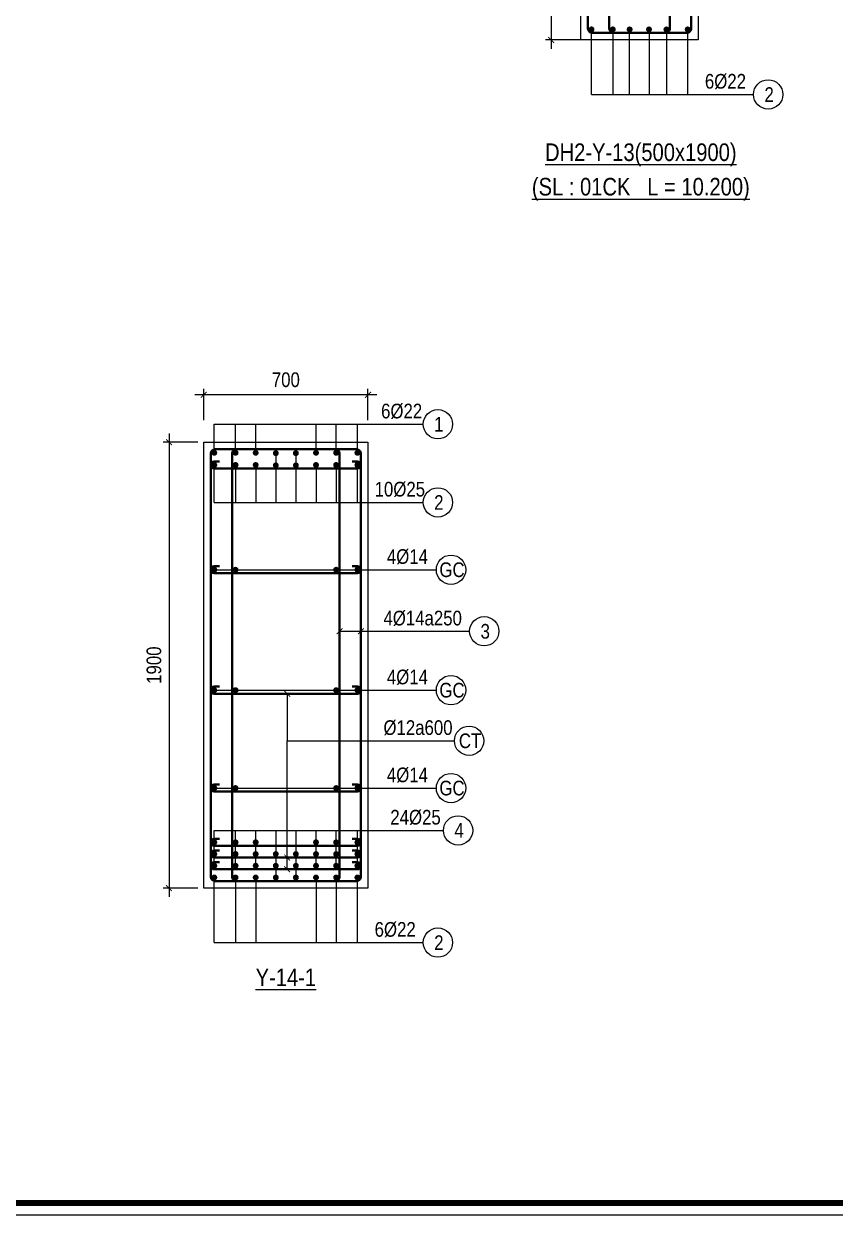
# Model space of a CAD drawing. Header units: millimetres. Extents: x 3014920 to 3563667, y -1638653 to -1356471.
# Drawn here: x 3161645 to 3165103, y -1620686 to -1615608 of the extents above; entities that cross this region are included whole.
import ezdxf
from ezdxf.enums import TextEntityAlignment as Align
from ezdxf.xclip import XClip

# ---------------------------------------------------------------- set-up
doc = ezdxf.new("R2010")
doc.units = ezdxf.units.MM
doc.header["$MEASUREMENT"] = 0
doc.header["$XCLIPFRAME"] = 0
doc.header["$PDMODE"] = 2
doc.layers.get('0').update_dxf_attribs({"lineweight": 9})
doc.layers.get('Defpoints').update_dxf_attribs({"color": 10, "lineweight": 0})
for name, color, linetype, lineweight in [('CDAI', 21, 'Continuous', 40), ('CTHEP', 50, 'Continuous', 50), ('DBAO', 90, 'Continuous', 13), ('DGIONG', 130, 'Continuous', 13), ('KTH', 154, 'Continuous', 9), ('TEXT', 7, 'Continuous', 15)]:
    doc.layers.add(name, color=color, linetype=linetype, lineweight=lineweight)
doc.styles.add('Star-HelCon', font='VHELVCN_0.TTF')
doc.styles.add('TTP-HelCon', font='VHELVCN_0.TTF')
doc.dimstyles.new('TTP-25', dxfattribs={"dimscale": 25, "dimtxt": 2.5, "dimasz": 1, "dimexe": 1, "dimexo": 1, "dimgap": 0.09, "dimtad": 0, "dimdec": 4, "dimrnd": 1, "dimzin": 9, "dimdsep": 46, "dimtxsty": 'TTP-HelCon', "dimblk": 'ARCHTICK', "dimcen": 0.09, "dimdle": 1.5, "dimclrd": 256, "dimclre": 256, "dimclrt": 7, "dimadec": 0, "dimazin": 0, "dimtfac": 1, "dimtdec": 4, "dimtmove": 0, "dimatfit": 3, "dimldrblk": 'ARCHTICK', "dimfxl": 1, "dimtvp": 1, "dimtolj": 1, "dimtzin": 0, "dimarcsym": 0})

# ---------------------------------------------------------------- blocks, each defined once
blk = doc.blocks.new('2Y-15')
at = {"layer": 'CTHEP'}
for p, q in [((6725.00001, -30), (39470, -30)), ((39394.99693, -490), (6758.73211, -490)), ((39394.99693, -950), (6760.17004, -950)), ((39394.99693, -1409.99999), (6760.17004, -1410))]:
    blk.add_line(p, q, dxfattribs=at)
at = {"layer": 'CTHEP', "elevation": 0}
blk.add_lwpolyline([(6725.00001, -1870), (39460.00179, -1870), (39460.00179, -1169.52907)], dxfattribs=at)
blk = doc.blocks.new('_ArchTick')
at = {"color": 0, "linetype": 'ByBlock', "const_width": 0.15}
blk.add_lwpolyline([(-0.5, -0.5), (0.5, 0.5)], dxfattribs=at)
blk = doc.blocks.new('*D376')
at = {"layer": 'Defpoints', "color": 0, "ltscale": 500, "transparency": 16777216}
for p in [(3162411.6, -1617189.1), (3162411.6, -1617322.3), (3163111.6, -1617322.3)]:
    blk.add_point(p, dxfattribs=at)
at = {"layer": 'KTH', "lineweight": -2, "ltscale": 500, "transparency": 16777216}
for p, q in [((3163149.1, -1617189.1), (3162374.1, -1617189.1)), ((3162411.6, -1617297.3), (3162411.6, -1617164.1)), ((3163111.6, -1617297.3), (3163111.6, -1617164.1))]:
    blk.add_line(p, q, dxfattribs=at)
at = {"layer": 'KTH', "lineweight": -2, "ltscale": 500, "transparency": 16777216, "xscale": 25, "yscale": 25, "zscale": 25, "rotation": 180}
blk.add_blockref('_ArchTick', (3162411.6, -1617189.1), dxfattribs=at)
at = {"layer": 'KTH', "lineweight": -2, "ltscale": 500, "transparency": 16777216, "xscale": 25, "yscale": 25, "zscale": 25}
blk.add_blockref('_ArchTick', (3163111.6, -1617189.1), dxfattribs=at)
at = {"layer": 'KTH', "color": 7, "ltscale": 500, "transparency": 16777216, "insert": (3162761.6, -1617125.2), "char_height": 62.5, "attachment_point": 5, "style": 'TTP-HelCon'}
blk.add_mtext('\\A1;700', dxfattribs=at)
blk = doc.blocks.new('*D379')
at = {"layer": 'Defpoints', "color": 0, "ltscale": 500, "transparency": 16777216}
for p in [(3162411.6, -1617391.3), (3162263.5, -1619291.3), (3162411.6, -1619291.3)]:
    blk.add_point(p, dxfattribs=at)
at = {"layer": 'KTH', "lineweight": -2, "ltscale": 500, "transparency": 16777216}
for p, q in [((3162263.5, -1617353.8), (3162263.5, -1619328.8)), ((3162386.6, -1617391.3), (3162238.5, -1617391.3)), ((3162386.6, -1619291.3), (3162238.5, -1619291.3))]:
    blk.add_line(p, q, dxfattribs=at)
at = {"layer": 'KTH', "lineweight": -2, "ltscale": 500, "transparency": 16777216, "xscale": 25, "yscale": 25, "zscale": 25}
for p, rotation in [((3162263.5, -1617391.3), 90), ((3162263.5, -1619291.3), 270)]:
    blk.add_blockref('_ArchTick', p, dxfattribs=dict(at, rotation=rotation))
at = {"layer": 'KTH', "color": 7, "ltscale": 500, "transparency": 16777216, "insert": (3162199.6, -1618341.3), "char_height": 62.5, "attachment_point": 5, "rotation": 90, "style": 'TTP-HelCon'}
blk.add_mtext('\\A1;1900', dxfattribs=at)
blk = doc.blocks.new('CHG_XX_Khung ten')
blk.add_lwpolyline([(15, 579), (826, 579), (826, 15), (15, 15)], close=True)
at = {"color": 4, "linetype": 'Continuous', "const_width": 1}
blk.add_lwpolyline([(17, 577), (824, 577), (824, 17), (17, 17)], close=True, dxfattribs=at)
blk = doc.blocks.new('*D2107')
at = {"layer": 'Defpoints', "color": 0, "ltscale": 500, "transparency": 16777216}
for p in [(3164101.1, -1614076.7), (3163892.9, -1615676.7), (3164101.1, -1615676.7)]:
    blk.add_point(p, dxfattribs=at)
at = {"layer": 'KTH', "lineweight": -2, "ltscale": 500, "transparency": 16777216}
for p, q in [((3163892.9, -1614039.2), (3163892.9, -1615714.2)), ((3164076.1, -1614076.7), (3163867.9, -1614076.7)), ((3164076.1, -1615676.7), (3163867.9, -1615676.7))]:
    blk.add_line(p, q, dxfattribs=at)
at = {"layer": 'KTH', "lineweight": -2, "ltscale": 500, "transparency": 16777216, "xscale": 25, "yscale": 25, "zscale": 25}
for p, rotation in [((3163892.9, -1614076.7), 90), ((3163892.9, -1615676.7), 270)]:
    blk.add_blockref('_ArchTick', p, dxfattribs=dict(at, rotation=rotation))
at = {"layer": 'KTH', "color": 7, "ltscale": 500, "transparency": 16777216, "insert": (3163829, -1614876.7), "char_height": 62.5, "attachment_point": 5, "rotation": 90, "style": 'TTP-HelCon'}
blk.add_mtext('\\A1;1600', dxfattribs=at)

msp = doc.modelspace()

# ---------------------------------------------------------------- linework, layer by layer
at = {"layer": 'CDAI', "elevation": 0}
for points in [[(3162460.34282, -1617421.30225), (3163062.84282, -1617421.30225, -0.4142135624), (3163081.59282, -1617440.05225), (3163081.59282, -1619242.55225, -0.4142135624), (3163062.84282, -1619261.30225), (3162460.34282, -1619261.30225, -0.4142135624), (3162441.59282, -1619242.55225), (3162441.59282, -1617440.05225, -0.4142135624)], [(3162972.12853, -1617421.30225), (3162551.05711, -1617421.30225, 0.4142135624), (3162532.30711, -1617440.05225), (3162532.30711, -1619242.55225, 0.4142135624), (3162551.05711, -1619261.30225), (3162972.12853, -1619261.30225, 0.4142135624), (3162990.87853, -1619242.55225), (3162990.87853, -1617440.05225, 0.4142135624)]]:
    msp.add_lwpolyline(points, format="xyb", close=True, dxfattribs=at)
for points in [[(3162478.51281, -1617919.63558), (3162456.59282, -1617919.63558, 0.4142135624), (3162441.59282, -1617934.63558, 0.4142135624), (3162456.59282, -1617949.63558), (3163066.59282, -1617949.63558, 0.4142135624), (3163081.59282, -1617934.63558, 0.4142135624), (3163066.59282, -1617919.63558), (3163044.67283, -1617919.63558)], [(3162478.51281, -1618432.96891), (3162456.59282, -1618432.96891, 0.4142135624), (3162441.59282, -1618447.96891, 0.4142135624), (3162456.59282, -1618462.96891), (3163066.59282, -1618462.96891, 0.4142135624), (3163081.59282, -1618447.96891, 0.4142135624), (3163066.59282, -1618432.96891), (3163044.67283, -1618432.96891)], [(3162478.51281, -1618850.13872), (3162456.59282, -1618850.13872, 0.4142135624), (3162441.59282, -1618865.13872, 0.4142135624), (3162456.59282, -1618880.13872), (3163066.59282, -1618880.13872, 0.4142135624), (3163081.59282, -1618865.13872, 0.4142135624), (3163066.59282, -1618850.13872), (3163044.67283, -1618850.13872)], [(3162478.51281, -1619081.30225), (3162456.59282, -1619081.30225, 0.4142135624), (3162441.59282, -1619096.30225, 0.4142135624), (3162456.59282, -1619111.30225), (3163066.59282, -1619111.30225, 0.4142135624), (3163081.59282, -1619096.30225, 0.4142135624), (3163066.59282, -1619081.30225), (3163044.67283, -1619081.30225)], [(3162478.51281, -1619131.30225), (3162456.59282, -1619131.30225, 0.4142135624), (3162441.59282, -1619146.30225, 0.4142135624), (3162456.59282, -1619161.30225), (3163066.59282, -1619161.30225, 0.4142135624), (3163081.59282, -1619146.30225, 0.4142135624), (3163066.59282, -1619131.30225), (3163044.67283, -1619131.30225)], [(3162478.51281, -1619181.30225), (3162456.59282, -1619181.30225, 0.4142135624), (3162441.59282, -1619196.30225, 0.4142135624), (3162456.59282, -1619211.30225), (3163066.59282, -1619211.30225, 0.4142135624), (3163081.59282, -1619196.30225, 0.4142135624), (3163066.59282, -1619181.30225), (3163044.67283, -1619181.30225)]]:
    msp.add_lwpolyline(points, format="xyb", dxfattribs=at)
at = {"layer": 'CTHEP', "const_width": 12.5, "elevation": 0}
for points in [[(3162450.34282, -1617436.30225, 1), (3162462.84282, -1617436.30225, 1)], [(3162541.05711, -1617436.30225, -1), (3162553.55711, -1617436.30225, -1)], [(3162626.77139, -1617436.30225, -1), (3162639.27139, -1617436.30225, -1)], [(3162896.41425, -1617436.30225, 1), (3162883.91425, -1617436.30225, 1)], [(3162982.12853, -1617436.30225, 1), (3162969.62853, -1617436.30225, 1)], [(3163060.34282, -1617436.30225, 1), (3163072.84282, -1617436.30225, 1)], [(3162450.34282, -1617934.63558, 1), (3162462.84282, -1617934.63558, 1)], [(3162541.05711, -1617934.63558, 1), (3162553.55711, -1617934.63558, 1)], [(3162969.62853, -1617934.63558, 1), (3162982.12853, -1617934.63558, 1)], [(3163060.34282, -1617934.63558, 1), (3163072.84282, -1617934.63558, 1)], [(3162450.34282, -1618447.96891, 1), (3162462.84282, -1618447.96891, 1)], [(3162541.05711, -1618447.96892, 1), (3162553.55711, -1618447.96892, 1)], [(3162969.62853, -1618447.96891, 1), (3162982.12853, -1618447.96891, 1)], [(3163060.34282, -1618447.96891, 1), (3163072.84282, -1618447.96891, 1)], [(3162450.34282, -1618865.13872, 1), (3162462.84282, -1618865.13872, 1)], [(3162541.05711, -1618865.13872, 1), (3162553.55711, -1618865.13872, 1)], [(3162969.62853, -1618865.13872, 1), (3162982.12853, -1618865.13872, 1)], [(3163060.34282, -1618865.13872, 1), (3163072.84282, -1618865.13872, 1)], [(3162450.34282, -1619096.30225, -1), (3162462.84282, -1619096.30225, -1)], [(3163060.34282, -1619096.30225, -1), (3163072.84282, -1619096.30225, -1)], [(3162450.34282, -1619146.30225, -1), (3162462.84282, -1619146.30225, -1)], [(3162541.05711, -1619146.30225, -1), (3162553.55711, -1619146.30225, -1)], [(3162626.77139, -1619146.30225, 1), (3162639.27139, -1619146.30225, 1)], [(3162712.48568, -1619146.30225, 1), (3162724.98568, -1619146.30225, 1)], [(3162810.69996, -1619146.30225, -1), (3162798.19996, -1619146.30225, -1)], [(3162896.41425, -1619146.30225, -1), (3162883.91425, -1619146.30225, -1)], [(3162969.62853, -1619146.30225, -1), (3162982.12853, -1619146.30225, -1)], [(3163060.34282, -1619146.30225, -1), (3163072.84282, -1619146.30225, -1)], [(3162450.34282, -1619196.30225, -1), (3162462.84282, -1619196.30225, -1)], [(3162541.05711, -1619196.30225, 1), (3162553.55711, -1619196.30225, 1)], [(3162626.77139, -1619196.30225, 1), (3162639.27139, -1619196.30225, 1)], [(3162712.48568, -1619196.30225, 1), (3162724.98568, -1619196.30225, 1)], [(3162810.69996, -1619196.30225, -1), (3162798.19996, -1619196.30225, -1)], [(3162896.41425, -1619196.30225, -1), (3162883.91425, -1619196.30225, -1)], [(3162982.12853, -1619196.30225, -1), (3162969.62853, -1619196.30225, -1)], [(3163060.34282, -1619196.30225, -1), (3163072.84282, -1619196.30225, -1)], [(3162450.34282, -1619246.30225, 1), (3162462.84282, -1619246.30225, 1)], [(3162541.05711, -1619246.30225, 1), (3162553.55711, -1619246.30225, 1)], [(3162626.77139, -1619246.30225, 1), (3162639.27139, -1619246.30225, 1)], [(3162712.48568, -1619246.30225, 1), (3162724.98568, -1619246.30225, 1)], [(3162810.69996, -1619246.30225, -1), (3162798.19996, -1619246.30225, -1)], [(3162896.41425, -1619246.30225, -1), (3162883.91425, -1619246.30225, -1)], [(3162982.12853, -1619246.30225, -1), (3162969.62853, -1619246.30225, -1)], [(3163060.34282, -1619246.30225, 1), (3163072.84282, -1619246.30225, 1)]]:
    msp.add_lwpolyline(points, format="xyb", close=True, dxfattribs=at)
at = {"layer": 'DBAO', "elevation": 0, "flags": 128}
for points in [[(3162411.59282, -1617391.30225), (3163111.59282, -1617391.30225)], [(3163111.59282, -1617391.30225), (3163111.59282, -1619291.30225), (3162411.59282, -1619291.30225), (3162411.59282, -1617391.30225)]]:
    msp.add_lwpolyline(points, dxfattribs=at)
at = {"layer": 'DGIONG'}
for p, q in [((3162456.59282, -1617436.30225), (3162456.59282, -1617314.55225)), ((3162456.59282, -1617314.55225), (3163347.18933, -1617314.55225)), ((3162547.30711, -1617436.30225), (3162547.30711, -1617314.55225)), ((3162633.02139, -1617436.30225), (3162633.02139, -1617314.55225)), ((3162890.16425, -1617436.30225), (3162890.16425, -1617314.55225)), ((3162975.87853, -1617436.30225), (3162975.87853, -1617314.55225)), ((3163066.59282, -1617436.30225), (3163066.59282, -1617314.55225)), ((3162456.59282, -1617934.63558), (3163403.15388, -1617934.63558)), ((3162456.59282, -1618447.96891), (3163403.15388, -1618447.96892)), ((3162456.59282, -1618865.13872), (3163403.15388, -1618865.13872)), ((3162456.59282, -1619045.56201), (3163433.3442, -1619045.56201)), ((3162456.59282, -1619196.30225), (3162456.59282, -1619045.56201)), ((3162547.30711, -1619196.30225), (3162547.30711, -1619045.56201)), ((3162633.02139, -1619196.30225), (3162633.02139, -1619045.56201)), ((3162718.73568, -1619045.56201), (3162718.73568, -1619246.30225)), ((3162804.44996, -1619045.56201), (3162804.44996, -1619246.30225)), ((3162890.16425, -1619196.30225), (3162890.16425, -1619045.56201)), ((3162975.87853, -1619196.30225), (3162975.87853, -1619045.56201)), ((3163066.59282, -1619196.30225), (3163066.59282, -1619045.56201)), ((3162456.59282, -1619523.70407), (3162456.59282, -1619246.30225)), ((3162547.30711, -1619246.30225), (3162547.30711, -1619523.70407)), ((3162633.02139, -1619246.30225), (3162633.02139, -1619523.70407)), ((3162890.16425, -1619246.30225), (3162890.16425, -1619523.70407)), ((3162975.87853, -1619246.30225), (3162975.87853, -1619523.70407)), ((3163066.59282, -1619523.70407), (3163066.59282, -1619246.30225)), ((3162456.59282, -1619523.70407), (3163347.18933, -1619523.70407))]:
    msp.add_line(p, q, dxfattribs=at)
for centre in [(3163409.68933, -1617314.55225), (3163465.65388, -1617934.63558), (3163607.51966, -1618196.97911), (3163465.65388, -1618447.96892), (3163542.75678, -1618663.75471), (3163495.8442, -1619045.56201), (3163409.68933, -1619523.70407)]:
    msp.add_circle(centre, 62.5, dxfattribs=at)

# ---------------------------------------------------------------- block references
at = {"layer": 'DGIONG', "color": 5}
ref = msp.add_blockref('2Y-15', (3148290.86881, -1616054.5725), dxfattribs=at)
XClip(ref).set_block_clipping_path([(24417.57909091, -3548.235848377), (40323.6877283179, 987.3359905172)])

# ---------------------------------------------------------------- texts
at = {"layer": 'TEXT', "style": 'TTP-HelCon'}
for s, p in [('6Þ22', (3163167.55115, -1617289.55225)), ('4Þ14', (3163192.31861, -1617909.63558)), ('4Þ14a250', (3163177.67136, -1618171.97911)), ('4Þ14', (3163192.31861, -1618422.96892)), ('Þ12a600', (3163177.67136, -1618638.75471)), ('4Þ14', (3163192.31861, -1618840.13872)), ('24Þ25', (3163206.96494, -1619020.56201)), ('6Þ22', (3163140.05115, -1619498.70407))]:
    msp.add_text(s, height=62.5, dxfattribs=at).set_placement(p)
at = {"layer": 'TEXT', "style": 'Star-HelCon'}
for s, p in [('1', (3163413.856, -1617314.55225)), ('GC', (3163469.82055, -1617934.63558)), ('3', (3163611.68632, -1618196.97911)), ('GC', (3163469.82055, -1618447.96892)), ('CT', (3163546.92345, -1618663.75471)), ('GC', (3163469.82055, -1618865.13872)), ('4', (3163500.01087, -1619045.56201)), ('2', (3163413.856, -1619523.70407))]:
    msp.add_text(s, height=62.5, dxfattribs=at).set_placement(p, align=Align.MIDDLE)
at = {"layer": 'TEXT', "style": 'TTP-HelCon'}
msp.add_text('%%UY-14-1', height=75, dxfattribs=at).set_placement((3162761.59282, -1619709.29023), align=Align.CENTER)

# ---------------------------------------------------------------- dimensions: what is measured, and where the dimension line sits
at = {"layer": 'KTH', "ltscale": 500}
dim = msp.add_linear_dim(base=(3162411.59282, -1617189.05225), p1=(3163111.59282, -1617322.2903), p2=(3162411.59282, -1617322.2903), dimstyle='TTP-25', dxfattribs=at)
dim.commit()
dim.dimension.update_dxf_attribs({"geometry": '*D376', "text_midpoint": (3162761.59282, -1617125.21891)})
dim = msp.add_linear_dim(base=(3162263.45042, -1619291.30225), p1=(3162411.59282, -1617391.30225), p2=(3162411.59282, -1619291.30225), angle=90, dimstyle='TTP-25', dxfattribs=at)
dim.commit()
dim.dimension.update_dxf_attribs({"geometry": '*D379', "text_midpoint": (3162199.61709, -1618341.30225)})

# ---------------------------------------------------------------- leaders
at = {"layer": 'DGIONG'}
for points in [[(3162990.87853, -1618196.97911), (3163545.01966, -1618196.97911)], [(3163081.59282, -1618196.97911), (3163545.01966, -1618196.97911)], [(3162767.23699, -1618462.96891), (3162767.23699, -1618663.75471), (3163480.25678, -1618663.75471)], [(3162767.23699, -1619211.30225), (3162767.23699, -1618663.75471), (3163480.25678, -1618663.75471)], [(3162767.23699, -1619161.30225), (3162767.23699, -1618663.75471), (3163480.25678, -1618663.75471)]]:
    msp.add_leader(points, dimstyle='TTP-25', dxfattribs=at)

# ---------------------------------------------------------------- next in the draw order: block references
at = {"color": 5, "xscale": 25.92478421704392, "yscale": 25.92478421704392, "zscale": 25.92478421704392}
msp.add_blockref('CHG_XX_Khung ten', (3149415.08851, -1621074.38806), dxfattribs=at)

# ---------------------------------------------------------------- next in the draw order: linework, layer by layer
at = {"layer": 'CDAI'}
for points in [[(3164068.33709, -1614106.71773), (3164470.83709, -1614106.71773, -0.4142135624), (3164489.58709, -1614125.46773), (3164489.58709, -1615627.96773, -0.4142135624), (3164470.83709, -1615646.71773), (3164068.33709, -1615646.71773, -0.4142135624), (3164049.58709, -1615627.96773), (3164049.58709, -1614125.46773, -0.4142135624)], [(3164380.12281, -1614106.71773), (3164159.05138, -1614106.71774, 0.4142135624), (3164140.30138, -1614125.46774), (3164140.30138, -1615627.96774, 0.4142135624), (3164159.05138, -1615646.71774), (3164380.12281, -1615646.71773, 0.4142135624), (3164398.87281, -1615627.96773), (3164398.87281, -1614125.46773, 0.4142135624)]]:
    msp.add_lwpolyline(points, format="xyb", close=True, dxfattribs=at)
at = {"layer": 'CDAI', "elevation": 0}
msp.add_lwpolyline([(3162478.51281, -1617473.23403), (3162456.59282, -1617473.23403, 0.4142135624), (3162441.59282, -1617488.23403, 0.4142135624), (3162456.59282, -1617503.23403), (3163066.59282, -1617503.23403, 0.4142135624), (3163081.59282, -1617488.23403, 0.4142135624), (3163066.59282, -1617473.23403), (3163044.67283, -1617473.23403)], format="xyb", dxfattribs=at)
at = {"layer": 'CTHEP', "const_width": 12.5}
for points in [[(3164058.33709, -1615631.71773, 1), (3164070.83709, -1615631.71773, 1)], [(3164149.05138, -1615631.71773, 1), (3164161.55138, -1615631.71773, 1)], [(3164220.85505, -1615631.71773, 1), (3164233.35505, -1615631.71773, 1)], [(3164303.44239, -1615631.71773, 1), (3164315.94239, -1615631.71773, 1)], [(3164390.12281, -1615631.71773, -1), (3164377.62281, -1615631.71773, -1)], [(3164468.33709, -1615631.71773, 1), (3164480.83709, -1615631.71773, 1)]]:
    msp.add_lwpolyline(points, format="xyb", close=True, dxfattribs=at)
at = {"layer": 'CTHEP', "const_width": 12.5, "elevation": 0}
for points in [[(3162712.48568, -1617437.76325, 1), (3162724.98568, -1617437.76325, 1)], [(3162810.69996, -1617437.76325, -1), (3162798.19996, -1617437.76325, -1)], [(3162450.34282, -1617488.23403, -1), (3162462.84282, -1617488.23403, -1)], [(3162541.05711, -1617488.23403, 1), (3162553.55711, -1617488.23403, 1)], [(3162626.77139, -1617488.23403, 1), (3162639.27139, -1617488.23403, 1)], [(3162712.48568, -1617489.69503, 1), (3162724.98568, -1617489.69503, 1)], [(3162810.69996, -1617489.69503, -1), (3162798.19996, -1617489.69503, -1)], [(3162896.41425, -1617488.23403, -1), (3162883.91425, -1617488.23403, -1)], [(3162982.12853, -1617488.23403, -1), (3162969.62853, -1617488.23403, -1)], [(3163060.34282, -1617488.23403, -1), (3163072.84282, -1617488.23403, -1)], [(3162541.05711, -1619096.30225, -1), (3162553.55711, -1619096.30225, -1)], [(3162626.77139, -1619096.30225, 1), (3162639.27139, -1619096.30225, 1)], [(3162896.41425, -1619096.30225, -1), (3162883.91425, -1619096.30225, -1)], [(3162969.62853, -1619096.30225, -1), (3162982.12853, -1619096.30225, -1)]]:
    msp.add_lwpolyline(points, format="xyb", close=True, dxfattribs=at)
at = {"layer": 'DBAO', "flags": 128}
msp.add_lwpolyline([(3164519.58709, -1614076.71773), (3164519.58709, -1615676.71773), (3164019.58709, -1615676.71773), (3164019.58709, -1614076.71773)], dxfattribs=at)
at = {"layer": 'DGIONG'}
for p, q in [((3164064.58709, -1615909.11956), (3164064.58709, -1615631.71773)), ((3164155.30138, -1615631.71774), (3164155.30138, -1615909.11956)), ((3164227.10505, -1615909.11956), (3164227.10505, -1615631.71773)), ((3164309.69239, -1615631.71774), (3164309.69239, -1615909.11956)), ((3164383.87281, -1615631.71774), (3164383.87281, -1615909.11956)), ((3164474.58709, -1615909.11956), (3164474.58709, -1615631.71773)), ((3164064.58709, -1615909.11956), (3164755.1836, -1615909.11956)), ((3162718.73568, -1617431.51325), (3162718.91475, -1617647.52753)), ((3162804.44996, -1617437.76325), (3162803.89525, -1617647.52753)), ((3162456.59282, -1617647.52753), (3162456.59282, -1617485.5382)), ((3162547.30711, -1617485.5382), (3162547.30711, -1617647.52753)), ((3162633.02139, -1617485.5382), (3162633.02139, -1617647.52753)), ((3162890.16425, -1617485.5382), (3162890.16425, -1617647.52753)), ((3162975.87853, -1617485.5382), (3162975.87853, -1617647.52753)), ((3163066.59282, -1617647.52753), (3163066.59282, -1617485.5382)), ((3162456.59282, -1617647.52753), (3163347.18933, -1617647.52753))]:
    msp.add_line(p, q, dxfattribs=at)
for centre in [(3164817.6836, -1615909.11956), (3163409.68933, -1617647.52753), (3163465.65388, -1618865.13872)]:
    msp.add_circle(centre, 62.5, dxfattribs=at)

# ---------------------------------------------------------------- next in the draw order: texts
at = {"layer": 'TEXT', "style": 'TTP-HelCon'}
for s, p in [('6Þ22', (3164548.04543, -1615884.11956)), ('10Þ25', (3163140.05115, -1617622.52753))]:
    msp.add_text(s, height=62.5, dxfattribs=at).set_placement(p)
at = {"layer": 'TEXT', "style": 'Star-HelCon'}
for p in [(3164821.85027, -1615909.11956), (3163413.856, -1617647.52753)]:
    msp.add_text('2', height=62.5, dxfattribs=at).set_placement(p, align=Align.MIDDLE)
at = {"layer": 'TEXT', "color": 6, "style": 'TTP-HelCon'}
for s, p in [('%%UDH2-Y-13(500x1900)', (3164274.83152, -1616192.67307)), ('%%U(SL : 01CK   L = 10.200)', (3164274.83152, -1616339.56767))]:
    msp.add_text(s, height=75, dxfattribs=at).set_placement(p, align=Align.CENTER)

# ---------------------------------------------------------------- next in the draw order: dimensions: what is measured, and where the dimension line sits
at = {"layer": 'KTH', "ltscale": 500}
dim = msp.add_linear_dim(base=(3163892.8542, -1615676.71773), p1=(3164101.09184, -1614076.71773), p2=(3164101.09184, -1615676.71773), angle=90, dimstyle='TTP-25', dxfattribs=at)
dim.commit()
dim.dimension.update_dxf_attribs({"geometry": '*D2107', "text_midpoint": (3163829.02086, -1614876.71773)})

doc.saveas('drawing.dxf')
